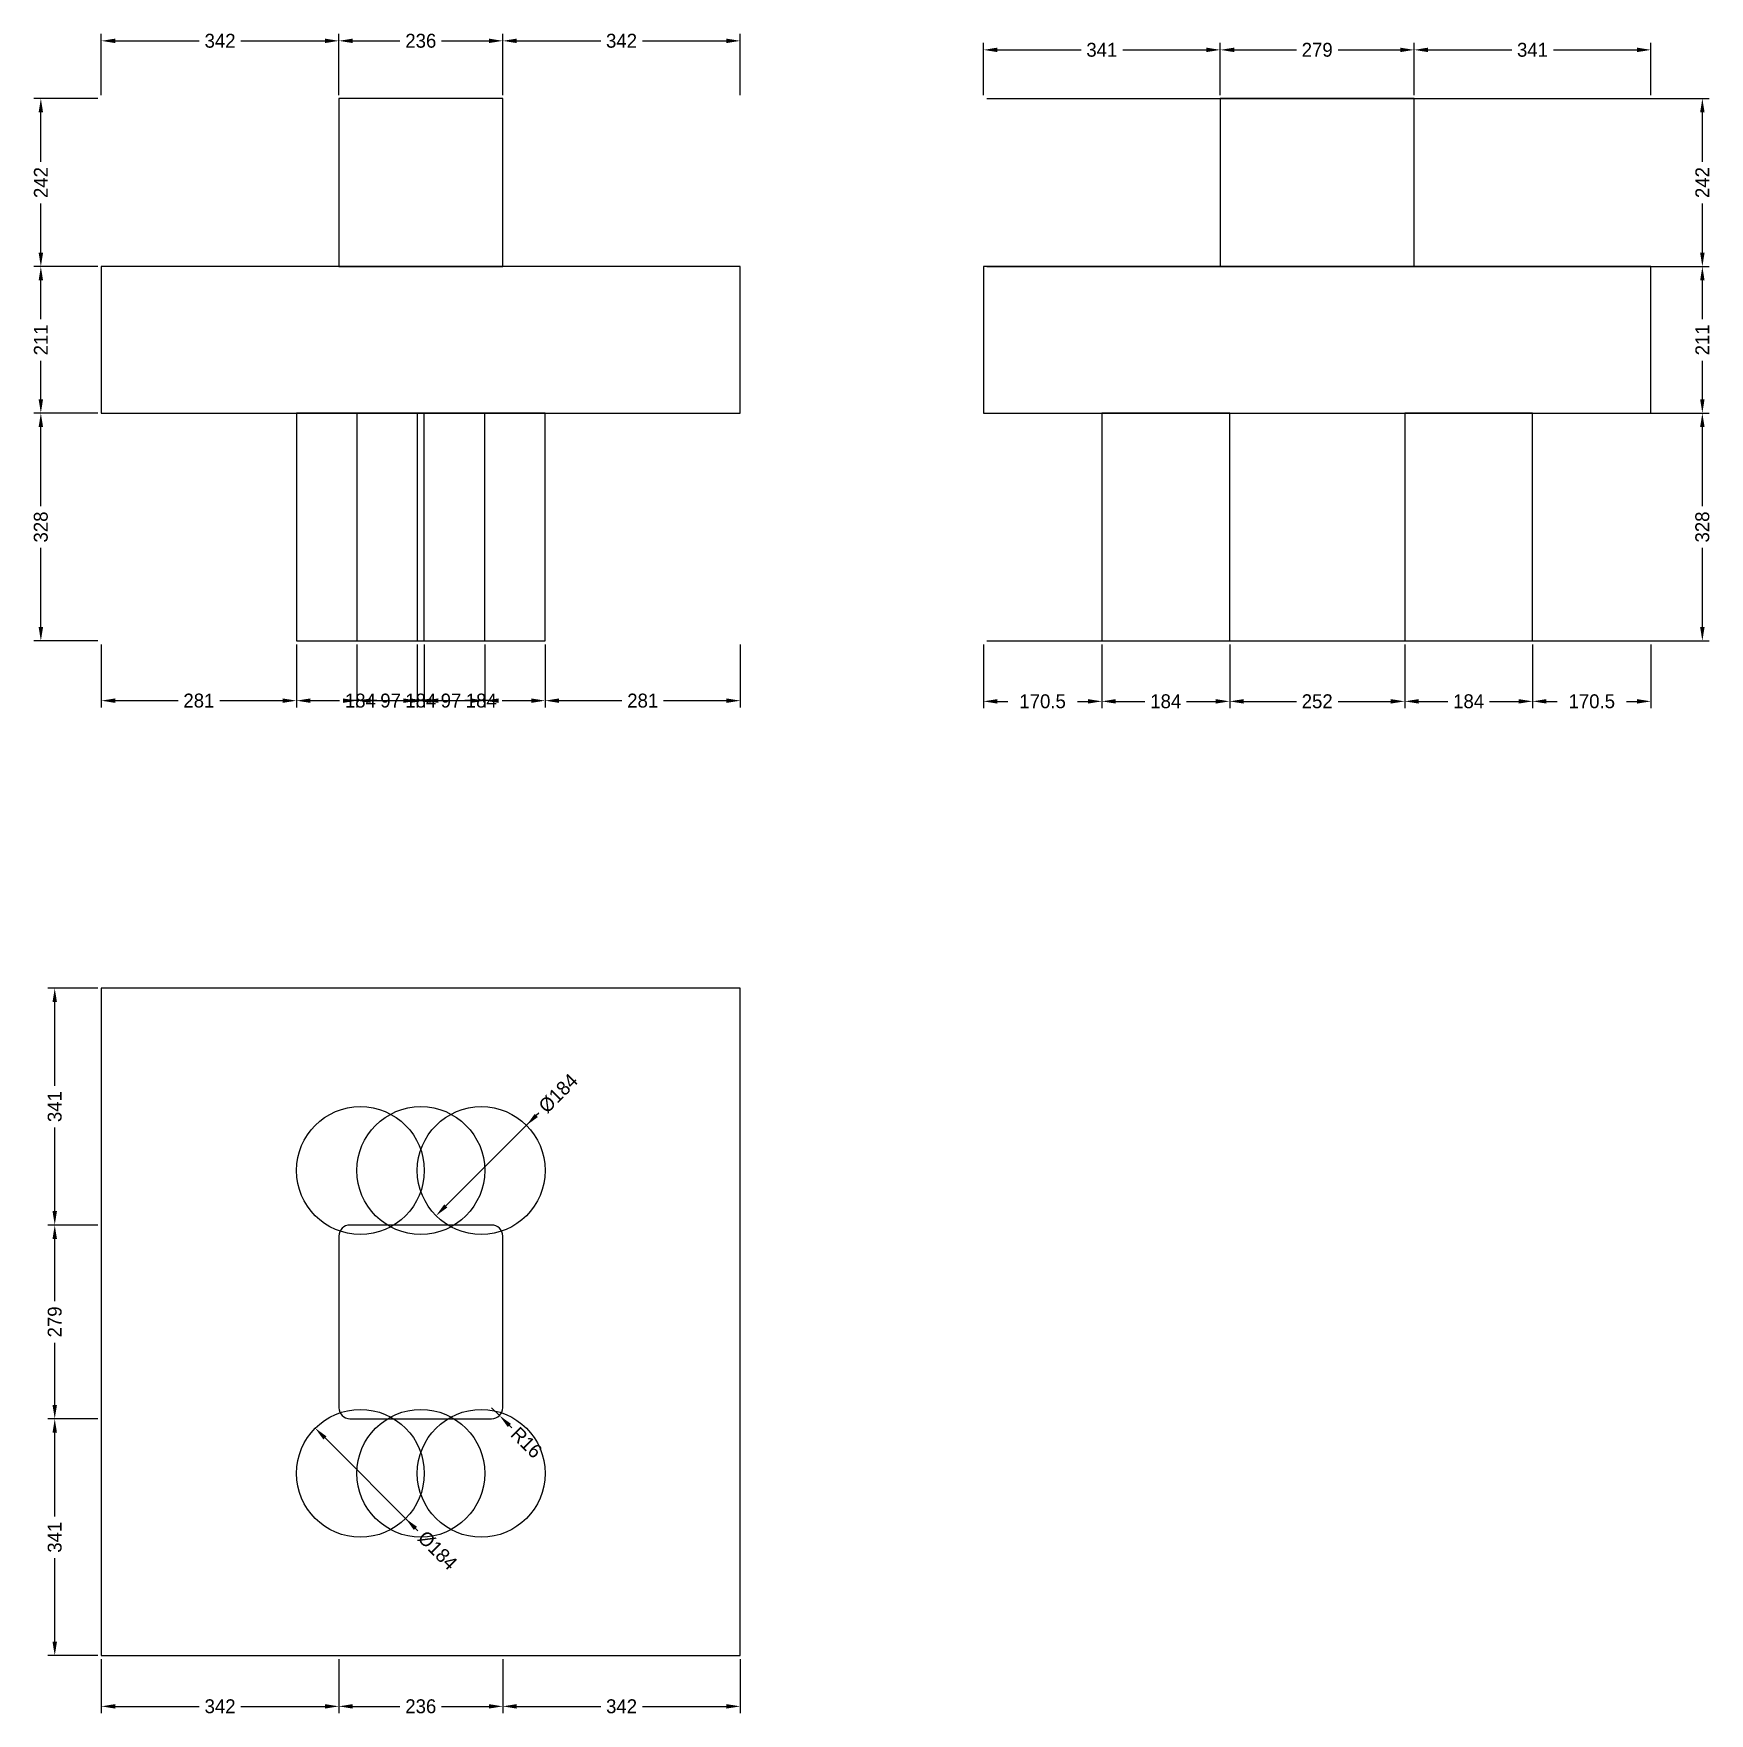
# Model space of a CAD drawing. Header units: metres. Extents: x -97 to 2315, y -83 to 2335.
import ezdxf

# ---------------------------------------------------------------- set-up
doc = ezdxf.new("R2010")
doc.units = ezdxf.units.M
for name, color, linetype in [('chengtai', 7, 'Continuous'), ('dunzhu', 7, 'Continuous'), ('zhuangji', 7, 'Continuous')]:
    doc.layers.add(name, color=color, linetype=linetype)

# ---------------------------------------------------------------- blocks, each defined once
blk = doc.blocks.new('_CLOSEDFILLED')
at = {"color": 0, "linetype": 'BYBLOCK'}
blk.add_solid([(-1, 0.16), (0, 0), (-1, -0.16)], dxfattribs=at)

msp = doc.modelspace()

# ---------------------------------------------------------------- linework, layer by layer
at = {"color": 7}
for p, q in [((0, 2247), (0, 2335)), ((20, 2325), (141, 2325)), ((201, 2325), (322, 2325)), ((342, 2247), (342, 2335)), ((342, 2247), (342, 2335)), ((362, 2325), (430, 2325)), ((490, 2325), (558, 2325)), ((578, 2247), (578, 2335)), ((578, 2247), (578, 2335)), ((598, 2325), (719, 2325)), ((779, 2325), (900, 2325)), ((920, 2247), (920, 2335)), ((1270, 2247), (1270, 2322)), ((1611, 2247), (1611, 2322)), ((1611, 2247), (1611, 2322)), ((1890, 2247), (1890, 2322)), ((1890, 2247), (1890, 2322)), ((2231, 2247), (2231, 2322)), ((1290, 2312), (1410.5, 2312)), ((1470.5, 2312), (1591, 2312)), ((1631, 2312), (1720.5, 2312)), ((1780.5, 2312), (1870, 2312)), ((1910, 2312), (2030.5, 2312)), ((2090.5, 2312), (2211, 2312)), ((-5, 2242), (-97, 2242)), ((1275, 2242), (2315, 2242)), ((-87, 2151), (-87, 2222)), ((2305, 2151), (2305, 2222)), ((-87, 2020), (-87, 2091)), ((2305, 2020), (2305, 2091)), ((-5, 2000), (-97, 2000)), ((-5, 2000), (-97, 2000)), ((1275, 2000), (2315, 2000)), ((1275, 2000), (2315, 2000)), ((-87, 1924.5), (-87, 1980)), ((2305, 1924.5), (2305, 1980)), ((-87, 1809), (-87, 1864.5)), ((2305, 1809), (2305, 1864.5)), ((-5, 1789), (-97, 1789)), ((-5, 1789), (-97, 1789)), ((-87, 1655), (-87, 1769)), ((1275, 1789), (2315, 1789)), ((1275, 1789), (2315, 1789)), ((2305, 1655), (2305, 1769)), ((-87, 1481), (-87, 1595)), ((2305, 1481), (2305, 1595)), ((-5, 1461), (-97, 1461)), ((0, 1456), (0, 1365)), ((281, 1456), (281, 1365)), ((281, 1456), (281, 1365)), ((368, 1456), (368, 1365)), ((368, 1456), (368, 1365)), ((455, 1456), (455, 1365)), ((455, 1456), (455, 1365)), ((465, 1456), (465, 1365)), ((465, 1456), (465, 1365)), ((552, 1456), (552, 1365)), ((552, 1456), (552, 1365)), ((639, 1456), (639, 1365)), ((639, 1456), (639, 1365)), ((920, 1456), (920, 1365)), ((1270, 1456), (1270, 1364)), ((1275, 1461), (2315, 1461)), ((1440.5, 1456), (1440.5, 1364)), ((1440.5, 1456), (1440.5, 1364)), ((1624.5, 1456), (1624.5, 1364)), ((1624.5, 1456), (1624.5, 1364)), ((1876.5, 1456), (1876.5, 1364)), ((1876.5, 1456), (1876.5, 1364)), ((2060.5, 1456), (2060.5, 1364)), ((2060.5, 1456), (2060.5, 1364)), ((2231, 1456), (2231, 1364)), ((20, 1375), (110.5, 1375)), ((170.5, 1375), (261, 1375)), ((301, 1375), (343, 1375)), ((396.5, 1375), (348, 1375)), ((388, 1375), (430, 1375)), ((403, 1375), (445, 1375)), ((483.5, 1375), (435, 1375)), ((485, 1375), (436.5, 1375)), ((475, 1375), (517, 1375)), ((490, 1375), (532, 1375)), ((572, 1375), (523.5, 1375)), ((577, 1375), (619, 1375)), ((659, 1375), (749.5, 1375)), ((809.5, 1375), (900, 1375)), ((1290, 1374), (1305.2, 1374)), ((1405.2, 1374), (1420.5, 1374)), ((1460.5, 1374), (1502.5, 1374)), ((1562.5, 1374), (1604.5, 1374)), ((1644.5, 1374), (1720.5, 1374)), ((1780.5, 1374), (1856.5, 1374)), ((1896.5, 1374), (1938.5, 1374)), ((1998.5, 1374), (2040.5, 1374)), ((2080.5, 1374), (2095.8, 1374)), ((2195.8, 1374), (2211, 1374)), ((-5, 961), (-77, 961)), ((-67, 820.5), (-67, 941)), ((626.2, 777.7), (496.1, 647.6)), ((629.7, 781.2), (626.2, 777.7)), ((-67, 640), (-67, 760.5)), ((-5, 620), (-77, 620)), ((-5, 620), (-77, 620)), ((-67, 510.5), (-67, 600)), ((-67, 361), (-67, 450.5)), ((-5, 341), (-77, 341)), ((-5, 341), (-77, 341)), ((562, 357), (573.3, 345.7)), ((-67, 200.5), (-67, 321)), ((591, 328), (587.5, 331.5)), ((452.2, 183.3), (322.1, 313.4)), ((455.7, 179.8), (452.2, 183.3)), ((-67, 20), (-67, 140.5)), ((-5, 0), (-77, 0)), ((0, -5), (0, -83)), ((342, -5), (342, -83)), ((342, -5), (342, -83)), ((578, -5), (578, -83)), ((578, -5), (578, -83)), ((920, -5), (920, -83)), ((20, -73), (141, -73)), ((201, -73), (322, -73)), ((362, -73), (430, -73)), ((490, -73), (558, -73)), ((598, -73), (719, -73)), ((779, -73), (900, -73))]:
    msp.add_line(p, q, dxfattribs=at)
at = {"layer": 'chengtai'}
for points in [[(0, 1789), (920, 1789), (920, 2000), (0, 2000), (0, 1789)], [(1270, 1789), (2231, 1789), (2231, 2000), (1270, 2000), (1270, 1789)], [(0, 0), (920, 0), (920, 961), (0, 961), (0, 0)]]:
    msp.add_lwpolyline(points, dxfattribs=at)
at = {"layer": 'Defpoints', "color": 7}
for p in [(0, 2325), (342, 2325), (578, 2325), (1270, 2312), (1611, 2312), (1890, 2312), (0, 2242), (0, 2242), (342, 2242), (342, 2242), (578, 2242), (578, 2242), (920, 2242), (1270, 2242), (1270, 2242), (1611, 2242), (1611, 2242), (1890, 2242), (1890, 2242), (2231, 2242), (-87, 2000), (0, 2000), (0, 2000), (1270, 2000), (1270, 2000), (2305, 2000), (-87, 1789), (0, 1789), (0, 1789), (1270, 1789), (1270, 1789), (2305, 1789), (-87, 1461), (0, 1461), (0, 1461), (281, 1461), (281, 1461), (368, 1461), (368, 1461), (455, 1461), (455, 1461), (465, 1461), (465, 1461), (552, 1461), (552, 1461), (639, 1461), (639, 1461), (920, 1461), (1270, 1461), (1270, 1461), (1440.5, 1461), (1440.5, 1461), (1624.5, 1461), (1624.5, 1461), (1876.5, 1461), (1876.5, 1461), (2060.5, 1461), (2060.5, 1461), (2231, 1461), (2305, 1461), (0, 1375), (281, 1375), (368, 1375), (455, 1375), (465, 1375), (552, 1375), (639, 1375), (1270, 1374), (1440.5, 1374), (1624.5, 1374), (1876.5, 1374), (2060.5, 1374), (0, 961), (612.1, 763.6), (547, 698.5), (-67, 620), (0, 620), (0, 620), (-67, 341), (0, 341), (0, 341), (562, 357), (573.3, 345.7), (373, 262.5), (438.1, 197.4), (-67, 0), (0, 0), (0, 0), (342, 0), (342, 0), (578, 0), (578, 0), (920, 0), (0, -73), (342, -73), (578, -73)]:
    msp.add_point(p, dxfattribs=at)
at = {"layer": 'dunzhu'}
for p, q in [((562, 620), (358, 620)), ((342, 604), (342, 357)), ((578, 357), (578, 604)), ((358, 341), (562, 341))]:
    msp.add_line(p, q, dxfattribs=at)
for points in [[(342, 2000), (578, 2000), (578, 2242), (342, 2242), (342, 2000)], [(1611, 2000), (1890, 2000), (1890, 2242), (1611, 2242), (1611, 2000)]]:
    msp.add_lwpolyline(points, dxfattribs=at)
for centre, start, end in [((358, 604), 90, 180), ((562, 604), 0, 90), ((358, 357), 180, 270), ((562, 357), 270, 360)]:
    msp.add_arc(centre, 16, start, end, dxfattribs=at)
at = {"layer": 'zhuangji'}
for points in [[(281, 1461), (465, 1461), (465, 1789), (281, 1789), (281, 1461)], [(368, 1461), (552, 1461), (552, 1789), (368, 1789), (368, 1461)], [(455, 1461), (639, 1461), (639, 1789), (455, 1789), (455, 1461)], [(1440.5, 1461), (1624.5, 1461), (1624.5, 1789), (1440.5, 1789), (1440.5, 1461)], [(1876.5, 1461), (2060.5, 1461), (2060.5, 1789), (1876.5, 1789), (1876.5, 1461)]]:
    msp.add_lwpolyline(points, dxfattribs=at)
for centre in [(373, 698.5), (373, 698.5), (460, 698.5), (460, 698.5), (547, 698.5), (547, 698.5), (373, 262.5), (373, 262.5), (460, 262.5), (460, 262.5), (547, 262.5), (547, 262.5)]:
    msp.add_circle(centre, 92, dxfattribs=at)

# ---------------------------------------------------------------- block references
at = {"color": 7, "xscale": 20, "yscale": 20}
for p, rotation in [((0, 2325), 180), ((342, 2325), 180), ((578, 2325), 180), ((1270, 2312), 180), ((1611, 2312), 180), ((1890, 2312), 180), ((-87, 2242), 90), ((2305, 2242), 90), ((-87, 2000), 270), ((2305, 2000), 270), ((-87, 2000), 90), ((2305, 2000), 90), ((-87, 1789), 270), ((2305, 1789), 270), ((-87, 1789), 90), ((2305, 1789), 90), ((-87, 1461), 270), ((2305, 1461), 270), ((0, 1375), 180), ((281, 1375), 180), ((368, 1375), 180), ((455, 1375), 180), ((465, 1375), 180), ((552, 1375), 180), ((639, 1375), 180), ((1270, 1374), 180), ((1440.5, 1374), 180), ((1624.5, 1374), 180), ((1876.5, 1374), 180), ((2060.5, 1374), 180), ((-67, 961), 90), ((612.1, 763.6), 224.99999999999994), ((-67, 620), 270), ((481.9, 633.4), 224.99999999999994), ((-67, 620), 90), ((-67, 341), 270), ((-67, 341), 90), ((573.3, 345.7), 135), ((307.9, 327.6), 135), ((438.1, 197.4), 135), ((-67, 0), 270), ((0, -73), 180), ((342, -73), 180), ((578, -73), 180)]:
    msp.add_blockref('_CLOSEDFILLED', p, dxfattribs=dict(at, rotation=rotation))
for p in [(342, 2325), (578, 2325), (920, 2325), (1611, 2312), (1890, 2312), (2231, 2312), (281, 1375), (368, 1375), (455, 1375), (465, 1375), (552, 1375), (639, 1375), (920, 1375), (1440.5, 1374), (1624.5, 1374), (1876.5, 1374), (2060.5, 1374), (2231, 1374), (342, -73), (578, -73), (920, -73)]:
    msp.add_blockref('_CLOSEDFILLED', p, dxfattribs=at)

# ---------------------------------------------------------------- texts
at = {"color": 7, "char_height": 20, "attachment_point": 5}
for s, insert in [('342', (171, 2325)), ('236', (460, 2325)), ('342', (749, 2325)), ('341', (1440.5, 2312)), ('279', (1750.5, 2312)), ('341', (2060.5, 2312)), ('281', (140.5, 1375)), ('184', (373, 1375)), ('97', (416.5, 1375)), ('184', (460, 1375)), ('97', (503.5, 1375)), ('184', (547, 1375)), ('281', (779.5, 1375)), ('170.5', (1355.2, 1374)), ('184', (1532.5, 1374)), ('252', (1750.5, 1374)), ('184', (1968.5, 1374)), ('170.5', (2145.8, 1374)), ('342', (171, -73)), ('236', (460, -73)), ('342', (749, -73))]:
    msp.add_mtext(s, dxfattribs=dict(at, insert=insert))
for s, insert, rotation in [('242', (-87, 2121), 90), ('242', (2305, 2121), 90), ('211', (-87, 1894.5), 90), ('211', (2305, 1894.5), 90), ('328', (-87, 1625), 90), ('328', (2305, 1625), 90), ('%%c184', (658, 809.5), 45), ('341', (-67, 790.5), 90), ('279', (-67, 480.5), 90), ('R16', (612.2, 306.8), 315), ('341', (-67, 170.5), 90), ('%%c184', (484, 151.5), 315)]:
    msp.add_mtext(s, dxfattribs=dict(at, insert=insert, rotation=rotation))

doc.saveas('drawing.dxf')
